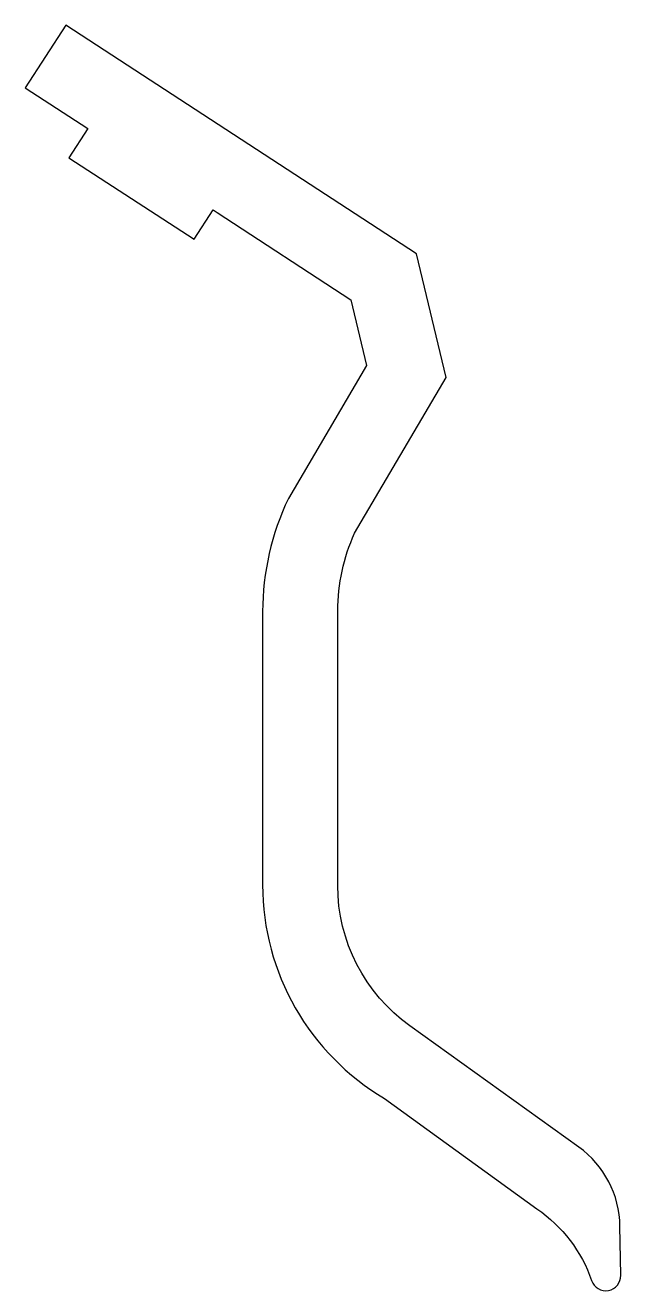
# Model space of a CAD drawing. Extents: x -1215.2 to -1191.2, y -81.2 to -30.3.
import ezdxf

# ---------------------------------------------------------------- set-up
doc = ezdxf.new("R2010")
doc.units = 0
doc.header["$LTSCALE"] = 1.5
doc.layers.add('ANA', color=7, linetype='CONTINUOUS')

msp = doc.modelspace()

# ---------------------------------------------------------------- linework, layer by layer
at = {"layer": 'ANA'}
msp.add_lwpolyline([(-1202.598, -64.883), (-1202.598, -53.855, -0.107032), (-1201.922, -50.735), (-1198.24, -44.479), (-1199.434, -39.508), (-1213.517, -30.328), (-1215.151, -32.844), (-1212.635, -34.478), (-1213.398, -35.652), (-1208.366, -38.92), (-1207.603, -37.746), (-1207.448, -37.847), (-1202.074, -41.36), (-1201.44, -44), (-1204.582, -49.339, 0.111852), (-1205.615, -53.886), (-1205.615, -53.886), (-1205.615, -55.02), (-1205.615, -64.865, 0.265415), (-1200.715, -73.445), (-1194.594, -77.883, -0.161817), (-1192.398, -80.762, 0.859736), (-1191.231, -80.549), (-1191.26, -78.576, 0.236415), (-1192.911, -75.397), (-1199.7, -70.528, -0.241666), (-1202.598, -64.883)], format="xyb", dxfattribs=at)
for points in [[(-1215.151, -32.844), (-1212.634, -34.478)], [(-1208.485, -33.597), (-1208.485, -33.596)], [(-1207.602, -37.746), (-1207.595, -37.751)]]:
    msp.add_lwpolyline(points, dxfattribs=at)

doc.saveas('drawing.dxf')
